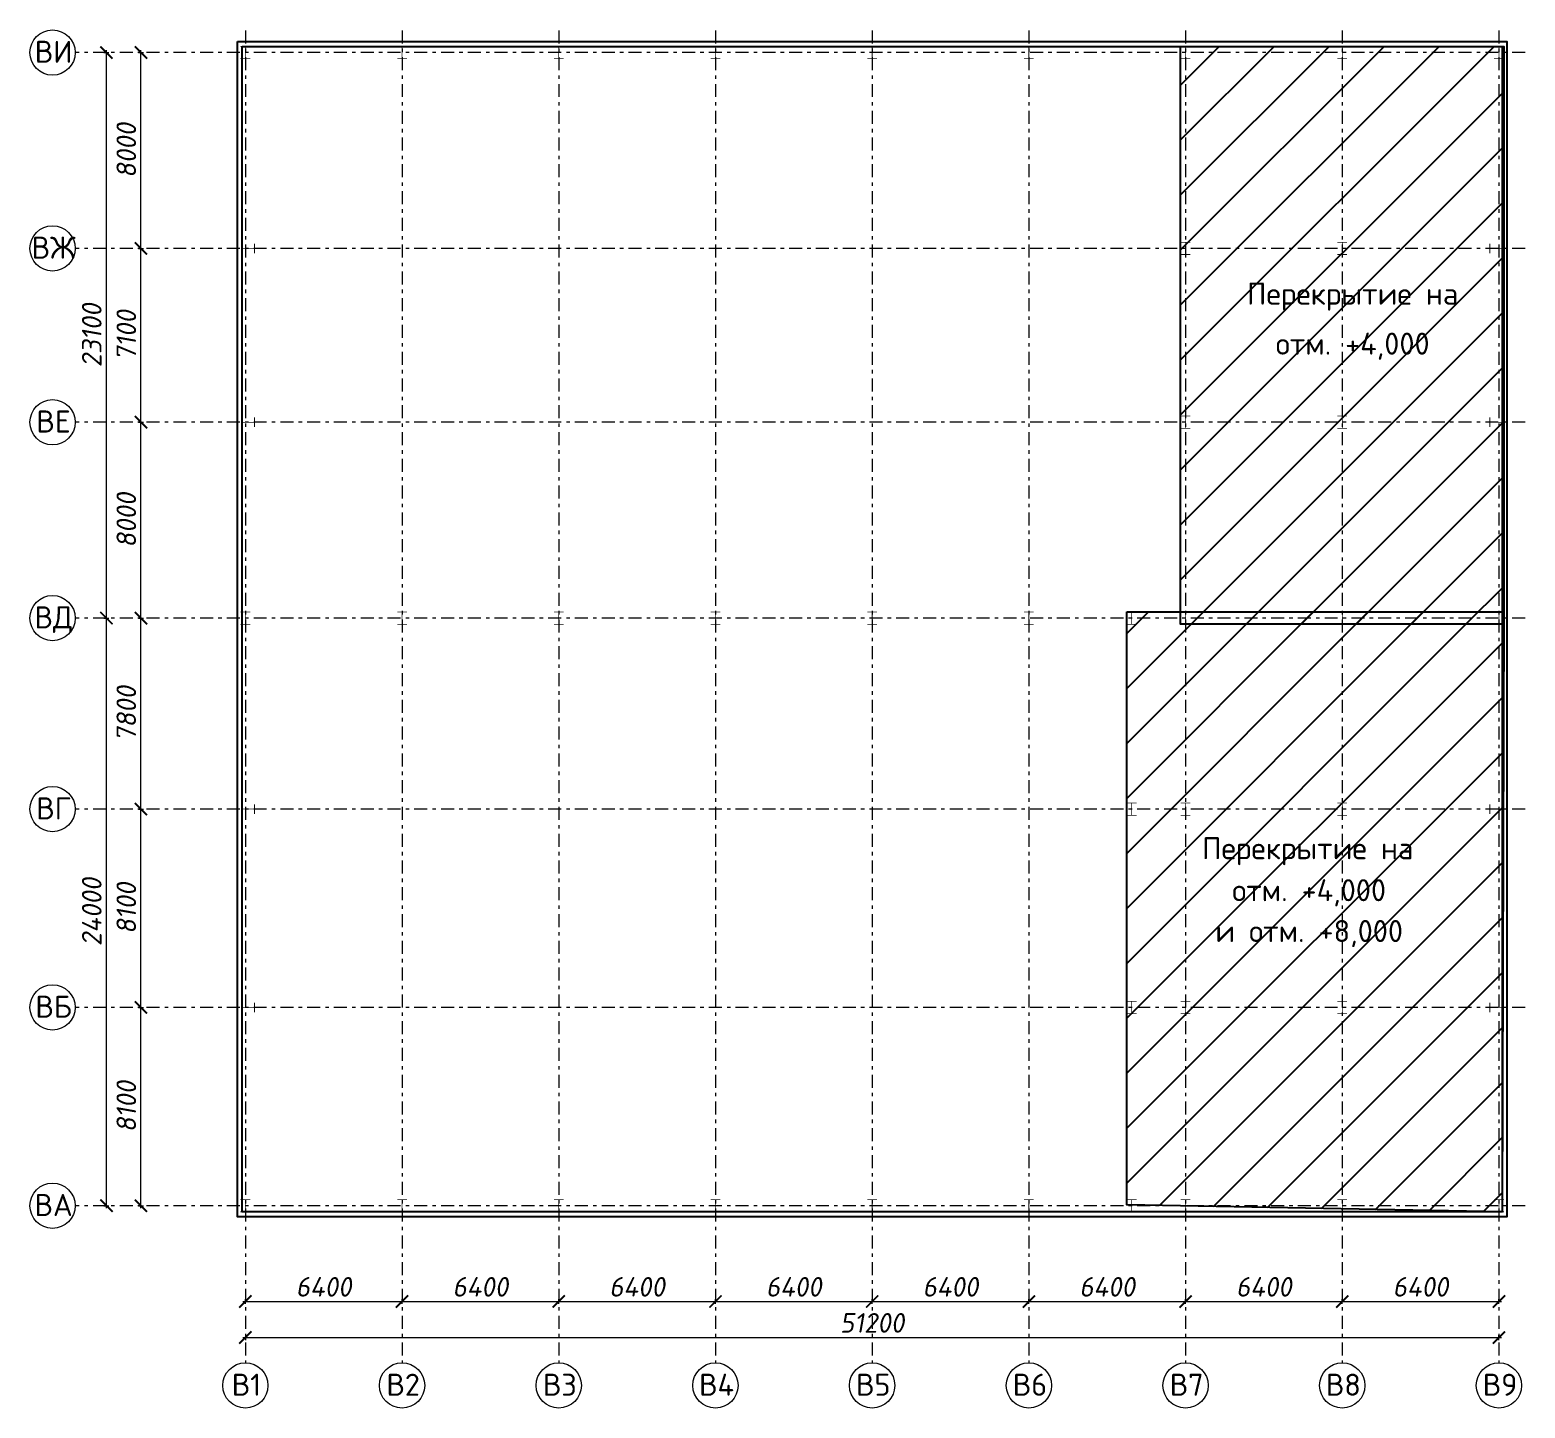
# Model space of a CAD drawing. Header units: millimetres. Extents: x -2648 to 2168491, y -277796 to 297800.
# Drawn here: x 1936537 to 1997605, y 68342 to 124631 of the extents above; entities that cross this region are included whole.
import ezdxf
from ezdxf.enums import TextEntityAlignment as Align

# ---------------------------------------------------------------- set-up
doc = ezdxf.new("R2010")
doc.units = ezdxf.units.MM
doc.linetypes.add('Штрихштриховая', pattern=[1093.611073, 529.166651, -211.666656, 141.111112, -211.666656])
doc.layers.get('0').update_dxf_attribs({"lineweight": 0})
doc.layers.get('Defpoints').update_dxf_attribs({"color": 252})
doc.layers.add('Axes', color=1, linetype='Continuous')
doc.layers.add('Dimension', color=162, linetype='Continuous', lineweight=25)
doc.layers.add('я_12', color=1, linetype='Continuous', lineweight=20)
doc.styles.add('Лена', font='isocpeur.ttf', dxfattribs={"oblique": 10})
doc.dimstyles.new('S-100', dxfattribs={"dimscale": 100, "dimtxt": 1, "dimasz": 1.5, "dimexe": 1, "dimexo": 1, "dimgap": 1, "dimtad": 1, "dimdec": 0, "dimzin": 0, "dimdsep": 46, "dimtxsty": 'Лена', "dimblk": 'ARCHTICK', "dimcen": 2, "dimdle": 1, "dimclrd": 256, "dimclre": 256, "dimclrt": 256, "dimadec": 0, "dimazin": 0, "dimtfac": 1, "dimtdec": 0, "dimtmove": 1, "dimatfit": 2, "dimfxl": 1, "dimtolj": 1, "dimtzin": 0, "dimlwd": 20, "dimlwe": 20, "dimarcsym": 0})

# ---------------------------------------------------------------- blocks, each defined once
blk = doc.blocks.new('_ArchTick')
at = {"color": 0, "linetype": 'ByBlock', "const_width": 0.15}
blk.add_lwpolyline([(-0.5, -0.5), (0.5, 0.5)], dxfattribs=at)
blk = doc.blocks.new('*D481')
at = {"layer": 'Defpoints', "color": 0, "lineweight": -2, "ltscale": 100, "transparency": 16777216}
for p in [(1951737, 72695), (1945337, 72395), (1951737, 70190)]:
    blk.add_point(p, dxfattribs=at)
at = {"layer": 'Dimension', "lineweight": 20, "ltscale": 100, "transparency": 16777216}
for p, q in [((1945237, 72695), (1951837, 72695)), ((1945337, 72595), (1945337, 72795)), ((1951737, 72595), (1951737, 72795))]:
    blk.add_line(p, q, dxfattribs=at)
at = {"layer": 'Dimension', "lineweight": 20, "ltscale": 100, "transparency": 16777216, "xscale": 500, "yscale": 500, "zscale": 500, "rotation": 180}
blk.add_blockref('_ArchTick', (1945337, 72695), dxfattribs=at)
at = {"layer": 'Dimension', "lineweight": 20, "ltscale": 100, "transparency": 16777216, "xscale": 500, "yscale": 500, "zscale": 500}
blk.add_blockref('_ArchTick', (1951737, 72695), dxfattribs=at)
at = {"layer": 'Dimension', "lineweight": -2, "ltscale": 100, "transparency": 16777216, "insert": (1948537, 73295), "char_height": 800, "attachment_point": 5, "style": 'Лена'}
blk.add_mtext('\\A1;6400', dxfattribs=at)
blk = doc.blocks.new('*D482')
at = {"layer": 'Defpoints', "color": 0, "lineweight": -2, "ltscale": 100, "transparency": 16777216}
for p in [(1945337, 72535), (1996537, 71223), (1996537, 70190)]:
    blk.add_point(p, dxfattribs=at)
at = {"layer": 'Dimension', "lineweight": 20, "ltscale": 100, "transparency": 16777216}
for p, q in [((1945237, 71223), (1996637, 71223)), ((1945337, 71323), (1945337, 71123)), ((1996537, 71123), (1996537, 71323))]:
    blk.add_line(p, q, dxfattribs=at)
at = {"layer": 'Dimension', "lineweight": 20, "ltscale": 100, "transparency": 16777216, "xscale": 500, "yscale": 500, "zscale": 500, "rotation": 180}
blk.add_blockref('_ArchTick', (1945337, 71223), dxfattribs=at)
at = {"layer": 'Dimension', "lineweight": 20, "ltscale": 100, "transparency": 16777216, "xscale": 500, "yscale": 500, "zscale": 500}
blk.add_blockref('_ArchTick', (1996537, 71223), dxfattribs=at)
at = {"layer": 'Dimension', "lineweight": -2, "ltscale": 100, "transparency": 16777216, "insert": (1970937, 71823), "char_height": 800, "attachment_point": 5, "style": 'Лена'}
blk.add_mtext('\\A1;51200', dxfattribs=at)
blk = doc.blocks.new('*D490')
at = {"layer": 'Defpoints', "color": 0, "lineweight": -2, "ltscale": 100, "transparency": 16777216}
for p in [(1938385, 100607), (1939663, 100607), (1938385, 76607)]:
    blk.add_point(p, dxfattribs=at)
at = {"layer": 'Dimension', "lineweight": 20, "ltscale": 100, "transparency": 16777216}
for p, q in [((1939563, 100607), (1939763, 100607)), ((1939663, 76507), (1939663, 100707)), ((1939563, 76607), (1939763, 76607))]:
    blk.add_line(p, q, dxfattribs=at)
at = {"layer": 'Dimension', "lineweight": 20, "ltscale": 100, "transparency": 16777216, "xscale": 500, "yscale": 500, "zscale": 500}
for p, rotation in [((1939663, 100607), 90), ((1939663, 76607), 270)]:
    blk.add_blockref('_ArchTick', p, dxfattribs=dict(at, rotation=rotation))
at = {"layer": 'Dimension', "lineweight": -2, "ltscale": 100, "transparency": 16777216, "insert": (1939063, 88607), "char_height": 800, "attachment_point": 5, "rotation": 90, "style": 'Лена'}
blk.add_mtext('\\A1;24000', dxfattribs=at)
blk = doc.blocks.new('*D483')
at = {"layer": 'Defpoints', "color": 0, "lineweight": -2, "ltscale": 100, "transparency": 16777216}
for p in [(1938385, 84707), (1941074, 84707), (1938385, 76607)]:
    blk.add_point(p, dxfattribs=at)
at = {"layer": 'Dimension', "lineweight": 20, "ltscale": 100, "transparency": 16777216}
for p, q in [((1940974, 84707), (1941174, 84707)), ((1941074, 76507), (1941074, 84807)), ((1940974, 76607), (1941174, 76607))]:
    blk.add_line(p, q, dxfattribs=at)
at = {"layer": 'Dimension', "lineweight": 20, "ltscale": 100, "transparency": 16777216, "xscale": 500, "yscale": 500, "zscale": 500}
for p, rotation in [((1941074, 84707), 90), ((1941074, 76607), 270)]:
    blk.add_blockref('_ArchTick', p, dxfattribs=dict(at, rotation=rotation))
at = {"layer": 'Dimension', "lineweight": -2, "ltscale": 100, "transparency": 16777216, "insert": (1940474, 80657), "char_height": 800, "attachment_point": 5, "rotation": 90, "style": 'Лена'}
blk.add_mtext('\\A1;8100', dxfattribs=at)
blk = doc.blocks.new('*D484')
at = {"layer": 'Defpoints', "color": 0, "lineweight": -2, "ltscale": 100, "transparency": 16777216}
for p in [(1958137, 72695), (1951737, 72395), (1958137, 70190)]:
    blk.add_point(p, dxfattribs=at)
at = {"layer": 'Dimension', "lineweight": 20, "ltscale": 100, "transparency": 16777216}
for p, q in [((1951637, 72695), (1958237, 72695)), ((1951737, 72595), (1951737, 72795)), ((1958137, 72595), (1958137, 72795))]:
    blk.add_line(p, q, dxfattribs=at)
at = {"layer": 'Dimension', "lineweight": 20, "ltscale": 100, "transparency": 16777216, "xscale": 500, "yscale": 500, "zscale": 500, "rotation": 180}
blk.add_blockref('_ArchTick', (1951737, 72695), dxfattribs=at)
at = {"layer": 'Dimension', "lineweight": 20, "ltscale": 100, "transparency": 16777216, "xscale": 500, "yscale": 500, "zscale": 500}
blk.add_blockref('_ArchTick', (1958137, 72695), dxfattribs=at)
at = {"layer": 'Dimension', "lineweight": -2, "ltscale": 100, "transparency": 16777216, "insert": (1954937, 73295), "char_height": 800, "attachment_point": 5, "style": 'Лена'}
blk.add_mtext('\\A1;6400', dxfattribs=at)
blk = doc.blocks.new('*D485')
at = {"layer": 'Defpoints', "color": 0, "lineweight": -2, "ltscale": 100, "transparency": 16777216}
for p in [(1964537, 72695), (1958137, 72395), (1964537, 70190)]:
    blk.add_point(p, dxfattribs=at)
at = {"layer": 'Dimension', "lineweight": 20, "ltscale": 100, "transparency": 16777216}
for p, q in [((1958037, 72695), (1964637, 72695)), ((1958137, 72595), (1958137, 72795)), ((1964537, 72595), (1964537, 72795))]:
    blk.add_line(p, q, dxfattribs=at)
at = {"layer": 'Dimension', "lineweight": 20, "ltscale": 100, "transparency": 16777216, "xscale": 500, "yscale": 500, "zscale": 500, "rotation": 180}
blk.add_blockref('_ArchTick', (1958137, 72695), dxfattribs=at)
at = {"layer": 'Dimension', "lineweight": 20, "ltscale": 100, "transparency": 16777216, "xscale": 500, "yscale": 500, "zscale": 500}
blk.add_blockref('_ArchTick', (1964537, 72695), dxfattribs=at)
at = {"layer": 'Dimension', "lineweight": -2, "ltscale": 100, "transparency": 16777216, "insert": (1961337, 73295), "char_height": 800, "attachment_point": 5, "style": 'Лена'}
blk.add_mtext('\\A1;6400', dxfattribs=at)
blk = doc.blocks.new('*D486')
at = {"layer": 'Defpoints', "color": 0, "lineweight": -2, "ltscale": 100, "transparency": 16777216}
for p in [(1970937, 72695), (1964537, 72395), (1970937, 70190)]:
    blk.add_point(p, dxfattribs=at)
at = {"layer": 'Dimension', "lineweight": 20, "ltscale": 100, "transparency": 16777216}
for p, q in [((1964437, 72695), (1971037, 72695)), ((1964537, 72595), (1964537, 72795)), ((1970937, 72595), (1970937, 72795))]:
    blk.add_line(p, q, dxfattribs=at)
at = {"layer": 'Dimension', "lineweight": 20, "ltscale": 100, "transparency": 16777216, "xscale": 500, "yscale": 500, "zscale": 500, "rotation": 180}
blk.add_blockref('_ArchTick', (1964537, 72695), dxfattribs=at)
at = {"layer": 'Dimension', "lineweight": 20, "ltscale": 100, "transparency": 16777216, "xscale": 500, "yscale": 500, "zscale": 500}
blk.add_blockref('_ArchTick', (1970937, 72695), dxfattribs=at)
at = {"layer": 'Dimension', "lineweight": -2, "ltscale": 100, "transparency": 16777216, "insert": (1967737, 73295), "char_height": 800, "attachment_point": 5, "style": 'Лена'}
blk.add_mtext('\\A1;6400', dxfattribs=at)
blk = doc.blocks.new('*D487')
at = {"layer": 'Defpoints', "color": 0, "lineweight": -2, "ltscale": 100, "transparency": 16777216}
for p in [(1977337, 72695), (1970937, 72395), (1977337, 70190)]:
    blk.add_point(p, dxfattribs=at)
at = {"layer": 'Dimension', "lineweight": 20, "ltscale": 100, "transparency": 16777216}
for p, q in [((1970837, 72695), (1977437, 72695)), ((1970937, 72595), (1970937, 72795)), ((1977337, 72595), (1977337, 72795))]:
    blk.add_line(p, q, dxfattribs=at)
at = {"layer": 'Dimension', "lineweight": 20, "ltscale": 100, "transparency": 16777216, "xscale": 500, "yscale": 500, "zscale": 500, "rotation": 180}
blk.add_blockref('_ArchTick', (1970937, 72695), dxfattribs=at)
at = {"layer": 'Dimension', "lineweight": 20, "ltscale": 100, "transparency": 16777216, "xscale": 500, "yscale": 500, "zscale": 500}
blk.add_blockref('_ArchTick', (1977337, 72695), dxfattribs=at)
at = {"layer": 'Dimension', "lineweight": -2, "ltscale": 100, "transparency": 16777216, "insert": (1974137, 73295), "char_height": 800, "attachment_point": 5, "style": 'Лена'}
blk.add_mtext('\\A1;6400', dxfattribs=at)
blk = doc.blocks.new('*D488')
at = {"layer": 'Defpoints', "color": 0, "lineweight": -2, "ltscale": 100, "transparency": 16777216}
for p in [(1983737, 72695), (1977337, 72395), (1983737, 70190)]:
    blk.add_point(p, dxfattribs=at)
at = {"layer": 'Dimension', "lineweight": 20, "ltscale": 100, "transparency": 16777216}
for p, q in [((1977237, 72695), (1983837, 72695)), ((1977337, 72595), (1977337, 72795)), ((1983737, 72595), (1983737, 72795))]:
    blk.add_line(p, q, dxfattribs=at)
at = {"layer": 'Dimension', "lineweight": 20, "ltscale": 100, "transparency": 16777216, "xscale": 500, "yscale": 500, "zscale": 500, "rotation": 180}
blk.add_blockref('_ArchTick', (1977337, 72695), dxfattribs=at)
at = {"layer": 'Dimension', "lineweight": 20, "ltscale": 100, "transparency": 16777216, "xscale": 500, "yscale": 500, "zscale": 500}
blk.add_blockref('_ArchTick', (1983737, 72695), dxfattribs=at)
at = {"layer": 'Dimension', "lineweight": -2, "ltscale": 100, "transparency": 16777216, "insert": (1980537, 73295), "char_height": 800, "attachment_point": 5, "style": 'Лена'}
blk.add_mtext('\\A1;6400', dxfattribs=at)
blk = doc.blocks.new('*D489')
at = {"layer": 'Defpoints', "color": 0, "lineweight": -2, "ltscale": 100, "transparency": 16777216}
for p in [(1990137, 72695), (1983737, 72395), (1990137, 70190)]:
    blk.add_point(p, dxfattribs=at)
at = {"layer": 'Dimension', "lineweight": 20, "ltscale": 100, "transparency": 16777216}
for p, q in [((1983637, 72695), (1990237, 72695)), ((1983737, 72595), (1983737, 72795)), ((1990137, 72595), (1990137, 72795))]:
    blk.add_line(p, q, dxfattribs=at)
at = {"layer": 'Dimension', "lineweight": 20, "ltscale": 100, "transparency": 16777216, "xscale": 500, "yscale": 500, "zscale": 500, "rotation": 180}
blk.add_blockref('_ArchTick', (1983737, 72695), dxfattribs=at)
at = {"layer": 'Dimension', "lineweight": 20, "ltscale": 100, "transparency": 16777216, "xscale": 500, "yscale": 500, "zscale": 500}
blk.add_blockref('_ArchTick', (1990137, 72695), dxfattribs=at)
at = {"layer": 'Dimension', "lineweight": -2, "ltscale": 100, "transparency": 16777216, "insert": (1986937, 73295), "char_height": 800, "attachment_point": 5, "style": 'Лена'}
blk.add_mtext('\\A1;6400', dxfattribs=at)
blk = doc.blocks.new('*D491')
at = {"layer": 'Defpoints', "color": 0, "lineweight": -2, "ltscale": 100, "transparency": 16777216}
for p in [(1996537, 72695), (1990137, 72395), (1996537, 70190)]:
    blk.add_point(p, dxfattribs=at)
at = {"layer": 'Dimension', "lineweight": 20, "ltscale": 100, "transparency": 16777216}
for p, q in [((1990037, 72695), (1996637, 72695)), ((1990137, 72595), (1990137, 72795)), ((1996537, 72595), (1996537, 72795))]:
    blk.add_line(p, q, dxfattribs=at)
at = {"layer": 'Dimension', "lineweight": 20, "ltscale": 100, "transparency": 16777216, "xscale": 500, "yscale": 500, "zscale": 500, "rotation": 180}
blk.add_blockref('_ArchTick', (1990137, 72695), dxfattribs=at)
at = {"layer": 'Dimension', "lineweight": 20, "ltscale": 100, "transparency": 16777216, "xscale": 500, "yscale": 500, "zscale": 500}
blk.add_blockref('_ArchTick', (1996537, 72695), dxfattribs=at)
at = {"layer": 'Dimension', "lineweight": -2, "ltscale": 100, "transparency": 16777216, "insert": (1993337, 73295), "char_height": 800, "attachment_point": 5, "style": 'Лена'}
blk.add_mtext('\\A1;6400', dxfattribs=at)
blk = doc.blocks.new('*D492')
at = {"layer": 'Defpoints', "color": 0, "lineweight": -2, "ltscale": 100, "transparency": 16777216}
for p in [(1938385, 92807), (1941074, 92807), (1938385, 84707)]:
    blk.add_point(p, dxfattribs=at)
at = {"layer": 'Dimension', "lineweight": 20, "ltscale": 100, "transparency": 16777216}
for p, q in [((1941074, 84607), (1941074, 92907)), ((1940974, 92807), (1941174, 92807)), ((1940974, 84707), (1941174, 84707))]:
    blk.add_line(p, q, dxfattribs=at)
at = {"layer": 'Dimension', "lineweight": 20, "ltscale": 100, "transparency": 16777216, "xscale": 500, "yscale": 500, "zscale": 500}
for p, rotation in [((1941074, 92807), 90), ((1941074, 84707), 270)]:
    blk.add_blockref('_ArchTick', p, dxfattribs=dict(at, rotation=rotation))
at = {"layer": 'Dimension', "lineweight": -2, "ltscale": 100, "transparency": 16777216, "insert": (1940474, 88757), "char_height": 800, "attachment_point": 5, "rotation": 90, "style": 'Лена'}
blk.add_mtext('\\A1;8100', dxfattribs=at)
blk = doc.blocks.new('*D493')
at = {"layer": 'Defpoints', "color": 0, "lineweight": -2, "ltscale": 100, "transparency": 16777216}
for p in [(1938385, 100607), (1941074, 100607), (1938385, 92807)]:
    blk.add_point(p, dxfattribs=at)
at = {"layer": 'Dimension', "lineweight": 20, "ltscale": 100, "transparency": 16777216}
for p, q in [((1940974, 100607), (1941174, 100607)), ((1941074, 92707), (1941074, 100707)), ((1940974, 92807), (1941174, 92807))]:
    blk.add_line(p, q, dxfattribs=at)
at = {"layer": 'Dimension', "lineweight": 20, "ltscale": 100, "transparency": 16777216, "xscale": 500, "yscale": 500, "zscale": 500}
for p, rotation in [((1941074, 100607), 90), ((1941074, 92807), 270)]:
    blk.add_blockref('_ArchTick', p, dxfattribs=dict(at, rotation=rotation))
at = {"layer": 'Dimension', "lineweight": -2, "ltscale": 100, "transparency": 16777216, "insert": (1940474, 96707), "char_height": 800, "attachment_point": 5, "rotation": 90, "style": 'Лена'}
blk.add_mtext('\\A1;7800', dxfattribs=at)
blk = doc.blocks.new('*D494')
at = {"layer": 'Defpoints', "color": 0, "lineweight": -2, "ltscale": 100, "transparency": 16777216}
for p in [(1938385, 108607), (1941074, 108607), (1938385, 100607)]:
    blk.add_point(p, dxfattribs=at)
at = {"layer": 'Dimension', "lineweight": 20, "ltscale": 100, "transparency": 16777216}
for p, q in [((1941074, 100507), (1941074, 108707)), ((1940974, 108607), (1941174, 108607)), ((1940974, 100607), (1941174, 100607))]:
    blk.add_line(p, q, dxfattribs=at)
at = {"layer": 'Dimension', "lineweight": 20, "ltscale": 100, "transparency": 16777216, "xscale": 500, "yscale": 500, "zscale": 500}
for p, rotation in [((1941074, 108607), 90), ((1941074, 100607), 270)]:
    blk.add_blockref('_ArchTick', p, dxfattribs=dict(at, rotation=rotation))
at = {"layer": 'Dimension', "lineweight": -2, "ltscale": 100, "transparency": 16777216, "insert": (1940474, 104607), "char_height": 800, "attachment_point": 5, "rotation": 90, "style": 'Лена'}
blk.add_mtext('\\A1;8000', dxfattribs=at)
blk = doc.blocks.new('*D495')
at = {"layer": 'Defpoints', "color": 0, "lineweight": -2, "ltscale": 100, "transparency": 16777216}
for p in [(1938385, 115707), (1941074, 115707), (1938385, 108607)]:
    blk.add_point(p, dxfattribs=at)
at = {"layer": 'Dimension', "lineweight": 20, "ltscale": 100, "transparency": 16777216}
for p, q in [((1940974, 115707), (1941174, 115707)), ((1941074, 108507), (1941074, 115807)), ((1940974, 108607), (1941174, 108607))]:
    blk.add_line(p, q, dxfattribs=at)
at = {"layer": 'Dimension', "lineweight": 20, "ltscale": 100, "transparency": 16777216, "xscale": 500, "yscale": 500, "zscale": 500}
for p, rotation in [((1941074, 115707), 90), ((1941074, 108607), 270)]:
    blk.add_blockref('_ArchTick', p, dxfattribs=dict(at, rotation=rotation))
at = {"layer": 'Dimension', "lineweight": -2, "ltscale": 100, "transparency": 16777216, "insert": (1940474, 112157), "char_height": 800, "attachment_point": 5, "rotation": 90, "style": 'Лена'}
blk.add_mtext('\\A1;7100', dxfattribs=at)
blk = doc.blocks.new('*D496')
at = {"layer": 'Defpoints', "color": 0, "lineweight": -2, "ltscale": 100, "transparency": 16777216}
for p in [(1938385, 123707), (1941074, 123707), (1938385, 115707)]:
    blk.add_point(p, dxfattribs=at)
at = {"layer": 'Dimension', "lineweight": 20, "ltscale": 100, "transparency": 16777216}
for p, q in [((1940974, 123707), (1941174, 123707)), ((1941074, 115607), (1941074, 123807)), ((1940974, 115707), (1941174, 115707))]:
    blk.add_line(p, q, dxfattribs=at)
at = {"layer": 'Dimension', "lineweight": 20, "ltscale": 100, "transparency": 16777216, "xscale": 500, "yscale": 500, "zscale": 500}
for p, rotation in [((1941074, 123707), 90), ((1941074, 115707), 270)]:
    blk.add_blockref('_ArchTick', p, dxfattribs=dict(at, rotation=rotation))
at = {"layer": 'Dimension', "lineweight": -2, "ltscale": 100, "transparency": 16777216, "insert": (1940474, 119707), "char_height": 800, "attachment_point": 5, "rotation": 90, "style": 'Лена'}
blk.add_mtext('\\A1;8000', dxfattribs=at)
blk = doc.blocks.new('*D497')
at = {"layer": 'Defpoints', "color": 0, "lineweight": -2, "ltscale": 100, "transparency": 16777216}
for p in [(1938385, 123707), (1939663, 123707), (1938385, 100607)]:
    blk.add_point(p, dxfattribs=at)
at = {"layer": 'Dimension', "lineweight": 20, "ltscale": 100, "transparency": 16777216}
for p, q in [((1939563, 123707), (1939763, 123707)), ((1939663, 100507), (1939663, 123807)), ((1939563, 100607), (1939763, 100607))]:
    blk.add_line(p, q, dxfattribs=at)
at = {"layer": 'Dimension', "lineweight": 20, "ltscale": 100, "transparency": 16777216, "xscale": 500, "yscale": 500, "zscale": 500}
for p, rotation in [((1939663, 123707), 90), ((1939663, 100607), 270)]:
    blk.add_blockref('_ArchTick', p, dxfattribs=dict(at, rotation=rotation))
at = {"layer": 'Dimension', "lineweight": -2, "ltscale": 100, "transparency": 16777216, "insert": (1939063, 112157), "char_height": 800, "attachment_point": 5, "rotation": 90, "style": 'Лена'}
blk.add_mtext('\\A1;23100', dxfattribs=at)

msp = doc.modelspace()

# ---------------------------------------------------------------- hatches: boundary and pattern name
at = {"lineweight": -2, "ltscale": 100, "true_color": 0x939598}
h = msp.add_hatch(dxfattribs=at)
h.set_pattern_fill('ANSI31', color=252, scale=500)
h.paths.add_polyline_path([(1983537.3, 123956.6), (1996735.8, 123956.6), (1996735.8, 100356.6), (1983537.3, 100356.6)])
h.paths.add_polyline_path([(1987029.7, 110916.3), (1994094.7, 110916.3), (1994094.7, 112536.3), (1987029.7, 112536.3)], flags=24)
h.paths.add_polyline_path([(1985994.7, 112844.3), (1995129.7, 112844.3), (1995129.7, 114599.3), (1985994.7, 114599.3)], flags=24)
h = msp.add_hatch(dxfattribs=at)
h.set_pattern_fill('ANSI31', color=252, scale=500)
h.paths.add_polyline_path([(1981337.3, 100856.6), (1996737.3, 100856.6), (1996664.3, 76356.6), (1981342.5, 76639.6)])
h.paths.add_polyline_path([(1984159.5, 90195.1), (1993294.5, 90195.1), (1993294.5, 91950.1), (1984159.5, 91950.1)], flags=24)
h.paths.add_polyline_path([(1985252.1, 88594.4), (1992317.1, 88594.4), (1992317.1, 90214.4), (1985252.1, 90214.4)], flags=24)
h.paths.add_polyline_path([(1984712.1, 86926.6), (1992857.1, 86926.6), (1992857.1, 88546.6), (1984712.1, 88546.6)], flags=24)

# ---------------------------------------------------------------- linework, layer by layer
at = {"lineweight": -2, "ltscale": 100}
for points in [[(1945010.3, 124156.6), (1996864.3, 124156.6), (1996864.3, 76156.6), (1945010.3, 76156.6)], [(1945210.3, 123956.6), (1996664.3, 123956.6), (1996664.3, 76356.6), (1945210.3, 76356.6)], [(1983537.3, 123956.6), (1996735.8, 123956.6), (1996735.8, 100356.6), (1983537.3, 100356.6)], [(1981337.3, 100856.6), (1996737.3, 100856.6), (1996664.3, 76356.6), (1981342.5, 76639.6)]]:
    msp.add_lwpolyline(points, close=True, dxfattribs=at)
at = {"lineweight": -2, "ltscale": 100, "const_width": 30}
for points in [[(1945137.3, 123956.6), (1945537.3, 123956.6)], [(1945337.3, 123956.6), (1945337.3, 123456.6)], [(1951537.3, 123956.6), (1951937.3, 123956.6)], [(1951737.3, 123956.6), (1951737.3, 123456.6)], [(1957937.3, 123956.6), (1958337.3, 123956.6)], [(1958137.3, 123956.6), (1958137.3, 123456.6)], [(1964337.3, 123956.6), (1964737.3, 123956.6)], [(1964537.3, 123956.6), (1964537.3, 123456.6)], [(1970737.3, 123956.6), (1971137.3, 123956.6)], [(1970937.3, 123956.6), (1970937.3, 123456.6)], [(1977137.3, 123956.6), (1977537.3, 123956.6)], [(1977337.3, 123956.6), (1977337.3, 123456.6)], [(1983537.3, 123956.6), (1983937.3, 123956.6)], [(1983737.3, 123956.6), (1983737.3, 123456.6)], [(1989937.3, 123956.6), (1990337.3, 123956.6)], [(1990137.3, 123956.6), (1990137.3, 123456.6)], [(1996337.3, 123956.6), (1996737.3, 123956.6)], [(1996537.3, 123956.6), (1996537.3, 123456.6)], [(1945137.3, 123456.6), (1945537.3, 123456.6)], [(1951537.3, 123456.6), (1951937.3, 123456.6)], [(1957937.3, 123456.6), (1958337.3, 123456.6)], [(1964337.3, 123456.6), (1964737.3, 123456.6)], [(1970737.3, 123456.6), (1971137.3, 123456.6)], [(1977137.3, 123456.6), (1977537.3, 123456.6)], [(1983537.3, 123456.6), (1983937.3, 123456.6)], [(1989937.3, 123456.6), (1990337.3, 123456.6)], [(1996337.3, 123456.6), (1996737.3, 123456.6)], [(1945210.3, 115506.6), (1945210.3, 115906.6)], [(1945210.3, 115706.6), (1945710.3, 115706.6)], [(1945710.3, 115506.6), (1945710.3, 115906.6)], [(1983537.3, 115956.6), (1983937.3, 115956.6)], [(1983537.3, 115456.6), (1983937.3, 115456.6)], [(1983737.3, 115956.6), (1983737.3, 115456.6)], [(1989937.3, 115956.6), (1990337.3, 115956.6)], [(1989937.3, 115456.6), (1990337.3, 115456.6)], [(1990137.3, 115956.6), (1990137.3, 115456.6)], [(1996164.3, 115506.6), (1996164.3, 115906.6)], [(1996164.3, 115706.6), (1996664.3, 115706.6)], [(1996664.3, 115506.6), (1996664.3, 115906.6)], [(1945210.3, 108406.6), (1945210.3, 108806.6)], [(1945710.3, 108406.6), (1945710.3, 108806.6)], [(1983537.3, 108856.6), (1983937.3, 108856.6)], [(1983737.3, 108856.6), (1983737.3, 108356.6)], [(1989937.3, 108856.6), (1990337.3, 108856.6)], [(1990137.3, 108856.6), (1990137.3, 108356.6)], [(1996164.3, 108406.6), (1996164.3, 108806.6)], [(1996664.3, 108406.6), (1996664.3, 108806.6)], [(1945210.3, 108606.6), (1945710.3, 108606.6)], [(1983537.3, 108356.6), (1983937.3, 108356.6)], [(1989937.3, 108356.6), (1990337.3, 108356.6)], [(1996164.3, 108606.6), (1996664.3, 108606.6)], [(1945137.3, 100856.6), (1945537.3, 100856.6)], [(1945337.3, 100856.6), (1945337.3, 100356.6)], [(1951537.3, 100856.6), (1951937.3, 100856.6)], [(1951737.3, 100856.6), (1951737.3, 100356.6)], [(1957937.3, 100856.6), (1958337.3, 100856.6)], [(1958137.3, 100856.6), (1958137.3, 100356.6)], [(1964337.3, 100856.6), (1964737.3, 100856.6)], [(1964537.3, 100856.6), (1964537.3, 100356.6)], [(1970737.3, 100856.6), (1971137.3, 100856.6)], [(1970937.3, 100856.6), (1970937.3, 100356.6)], [(1977137.3, 100856.6), (1977537.3, 100856.6)], [(1977337.3, 100856.6), (1977337.3, 100356.6)], [(1981337.3, 100856.6), (1981737.3, 100856.6)], [(1981537.3, 100856.6), (1981537.3, 100356.6)], [(1983537.3, 100856.6), (1983937.3, 100856.6)], [(1983737.3, 100856.6), (1983737.3, 100356.6)], [(1989937.3, 100856.6), (1990337.3, 100856.6)], [(1990137.3, 100856.6), (1990137.3, 100356.6)], [(1996337.3, 100856.6), (1996737.3, 100856.6)], [(1996537.3, 100856.6), (1996537.3, 100356.6)], [(1945137.3, 100356.6), (1945537.3, 100356.6)], [(1951537.3, 100356.6), (1951937.3, 100356.6)], [(1957937.3, 100356.6), (1958337.3, 100356.6)], [(1964337.3, 100356.6), (1964737.3, 100356.6)], [(1970737.3, 100356.6), (1971137.3, 100356.6)], [(1977137.3, 100356.6), (1977537.3, 100356.6)], [(1981337.3, 100356.6), (1981737.3, 100356.6)], [(1983537.3, 100356.6), (1983937.3, 100356.6)], [(1989937.3, 100356.6), (1990337.3, 100356.6)], [(1996337.3, 100356.6), (1996737.3, 100356.6)], [(1945210.3, 92606.6), (1945210.3, 93006.6)], [(1945710.3, 92606.6), (1945710.3, 93006.6)], [(1981337.3, 93056.6), (1981737.3, 93056.6)], [(1981537.3, 93056.6), (1981537.3, 92556.6)], [(1983537.3, 93056.6), (1983937.3, 93056.6)], [(1983737.3, 93056.6), (1983737.3, 92556.6)], [(1989937.3, 93056.6), (1990337.3, 93056.6)], [(1990137.3, 93056.6), (1990137.3, 92556.6)], [(1996164.3, 92606.6), (1996164.3, 93006.6)], [(1996664.3, 92606.6), (1996664.3, 93006.6)], [(1945210.3, 92806.6), (1945710.3, 92806.6)], [(1981337.3, 92556.6), (1981737.3, 92556.6)], [(1983537.3, 92556.6), (1983937.3, 92556.6)], [(1989937.3, 92556.6), (1990337.3, 92556.6)], [(1996164.3, 92806.6), (1996664.3, 92806.6)], [(1945210.3, 84506.6), (1945210.3, 84906.6)], [(1945710.3, 84506.6), (1945710.3, 84906.6)], [(1981337.3, 84956.6), (1981737.3, 84956.6)], [(1981537.3, 84956.6), (1981537.3, 84456.6)], [(1983537.3, 84956.6), (1983937.3, 84956.6)], [(1983737.3, 84956.6), (1983737.3, 84456.6)], [(1989937.3, 84956.6), (1990337.3, 84956.6)], [(1990137.3, 84956.6), (1990137.3, 84456.6)], [(1996164.3, 84506.6), (1996164.3, 84906.6)], [(1996664.3, 84506.6), (1996664.3, 84906.6)], [(1945210.3, 84706.6), (1945710.3, 84706.6)], [(1981337.3, 84456.6), (1981737.3, 84456.6)], [(1983537.3, 84456.6), (1983937.3, 84456.6)], [(1989937.3, 84456.6), (1990337.3, 84456.6)], [(1996164.3, 84706.6), (1996664.3, 84706.6)], [(1945137.3, 76856.6), (1945537.3, 76856.6)], [(1945137.3, 76356.6), (1945537.3, 76356.6)], [(1945337.3, 76856.6), (1945337.3, 76356.6)], [(1951537.3, 76856.6), (1951937.3, 76856.6)], [(1951537.3, 76356.6), (1951937.3, 76356.6)], [(1951737.3, 76856.6), (1951737.3, 76356.6)], [(1957937.3, 76856.6), (1958337.3, 76856.6)], [(1957937.3, 76356.6), (1958337.3, 76356.6)], [(1958137.3, 76856.6), (1958137.3, 76356.6)], [(1964337.3, 76856.6), (1964737.3, 76856.6)], [(1964337.3, 76356.6), (1964737.3, 76356.6)], [(1964537.3, 76856.6), (1964537.3, 76356.6)], [(1970737.3, 76856.6), (1971137.3, 76856.6)], [(1970737.3, 76356.6), (1971137.3, 76356.6)], [(1970937.3, 76856.6), (1970937.3, 76356.6)], [(1977137.3, 76856.6), (1977537.3, 76856.6)], [(1977137.3, 76356.6), (1977537.3, 76356.6)], [(1977337.3, 76856.6), (1977337.3, 76356.6)], [(1981337.3, 76856.6), (1981737.3, 76856.6)], [(1981337.3, 76356.6), (1981737.3, 76356.6)], [(1981537.3, 76856.6), (1981537.3, 76356.6)], [(1983537.3, 76856.6), (1983937.3, 76856.6)], [(1983537.3, 76356.6), (1983937.3, 76356.6)], [(1983737.3, 76856.6), (1983737.3, 76356.6)], [(1989937.3, 76856.6), (1990337.3, 76856.6)], [(1989937.3, 76356.6), (1990337.3, 76356.6)], [(1990137.3, 76856.6), (1990137.3, 76356.6)], [(1996337.3, 76856.6), (1996737.3, 76856.6)], [(1996337.3, 76356.6), (1996737.3, 76356.6)], [(1996537.3, 76856.6), (1996537.3, 76356.6)]]:
    msp.add_lwpolyline(points, dxfattribs=at)
at = {"layer": 'я_12', "linetype": 'Штрихштриховая'}
for p, q in [((1945337.3, 124608.4), (1945337.3, 70190.1)), ((1951737.3, 124608.4), (1951737.3, 70190.1)), ((1958137.3, 124608.4), (1958137.3, 70190.1)), ((1964537.3, 124608.4), (1964537.3, 70190.1)), ((1970937.3, 124608.4), (1970937.3, 70190.1)), ((1977337.3, 124608.4), (1977337.3, 70190.1)), ((1983737.3, 124608.4), (1983737.3, 70190.1)), ((1990137.3, 124608.4), (1990137.3, 70190.1)), ((1996537.3, 124608.4), (1996537.3, 70190.1)), ((1997605.1, 123706.6), (1938384.8, 123706.6)), ((1997605.1, 115706.6), (1938384.8, 115706.6)), ((1997605.1, 108606.6), (1938384.8, 108606.6)), ((1997605.1, 100606.6), (1938384.8, 100606.6)), ((1997605.1, 92806.6), (1938384.8, 92806.6)), ((1997605.1, 84706.6), (1938384.8, 84706.6)), ((1997605.1, 76606.6), (1938384.8, 76606.6))]:
    msp.add_line(p, q, dxfattribs=at)
at = {"layer": 'я_12', "linetype": 'Continuous', "ltscale": 5}
for centre in [(1937460.8, 123706.6), (1937460.8, 115706.6), (1937460.8, 108606.6), (1937460.8, 100606.6), (1937460.8, 92806.6), (1937460.8, 84706.6), (1937460.8, 76606.6), (1945337.3, 69266.1), (1951737.3, 69266.1), (1958137.3, 69266.1), (1964537.3, 69266.1), (1970937.3, 69266.1), (1977337.3, 69266.1), (1983737.3, 69266.1), (1990137.3, 69266.1), (1996537.3, 69266.1)]:
    msp.add_circle(centre, 924, dxfattribs=at)

# ---------------------------------------------------------------- texts
at = {"layer": 'Axes', "style": 'Лена'}
for s, p in [('ВИ', (1937505.2, 123287.3)), ('ВЖ', (1937505.2, 115287.3)), ('Перекрытие на', (1990562.2, 113406.8)), ('отм. +4,000', (1990562.2, 111366.3)), ('ВЕ', (1937505.2, 108187.3)), ('ВД', (1937505.2, 100187.3)), ('ВГ', (1937505.2, 92387.3)), ('Перекрытие на', (1988727, 90757.6)), ('отм. +4,000', (1988784.6, 89044.4)), ('и отм. +8,000', (1988784.6, 87376.6)), ('ВБ', (1937505.2, 84287.3)), ('ВА', (1937505.2, 76187.3)), ('В1', (1945381.7, 68846.8)), ('В2', (1951781.7, 68846.8)), ('В3', (1958181.7, 68846.8)), ('В4', (1964581.7, 68846.8)), ('В5', (1970981.7, 68846.8)), ('В6', (1977381.7, 68846.8)), ('В7', (1983781.7, 68846.8)), ('В8', (1990181.7, 68846.8)), ('В9', (1996581.7, 68846.8))]:
    msp.add_text(s, height=900, dxfattribs=at).set_placement(p, align=Align.CENTER)

# ---------------------------------------------------------------- dimensions: what is measured, and where the dimension line sits
at = {"layer": 'Dimension', "color": 1, "lineweight": -2, "ltscale": 100}
for base, p1, p2, picture, middle in [((1941073.7, 123706.6), (1938384.8, 115706.6), (1938384.8, 123706.6), '*D496', (1940473.7, 119706.6)), ((1941073.7, 115706.6), (1938384.8, 108606.6), (1938384.8, 115706.6), '*D495', (1940473.7, 112156.6)), ((1941073.7, 108606.6), (1938384.8, 100606.6), (1938384.8, 108606.6), '*D494', (1940473.7, 104606.6)), ((1939663.3, 100606.6), (1938384.8, 76606.6), (1938384.8, 100606.6), '*D490', (1939063.3, 88606.6)), ((1941073.7, 100606.6), (1938384.8, 92806.6), (1938384.8, 100606.6), '*D493', (1940473.7, 96706.6)), ((1941073.7, 92806.6), (1938384.8, 84706.6), (1938384.8, 92806.6), '*D492', (1940473.7, 88756.6)), ((1941073.7, 84706.6), (1938384.8, 76606.6), (1938384.8, 84706.6), '*D483', (1940473.7, 80656.6))]:
    dim = msp.add_linear_dim(base=base, p1=p1, p2=p2, angle=90, dimstyle='S-100', override={"dimtxt": 8, "dimasz": 5, "dimgap": 2, "dimtxsty": 'Лена', "dimatfit": 3, "dimfxlon": 1}, dxfattribs=at)
    dim.commit()
    dim.dimension.update_dxf_attribs({"geometry": picture, "text_midpoint": middle})
at = {"layer": 'Dimension', "lineweight": -2, "ltscale": 100}
dim = msp.add_linear_dim(base=(1939663.3, 123706.6), p1=(1938384.8, 100606.6), p2=(1938384.8, 123706.6), angle=90, dimstyle='S-100', override={"dimtxt": 8, "dimasz": 5, "dimgap": 2, "dimtxsty": 'Лена', "dimatfit": 3, "dimfxlon": 1}, dxfattribs=at)
dim.commit()
dim.dimension.update_dxf_attribs({"geometry": '*D497', "text_midpoint": (1939063.3, 112156.6)})
at = {"layer": 'Dimension', "color": 1, "lineweight": -2, "ltscale": 100}
for base, p1, p2, picture, middle in [((1951737.3, 72695.4), (1945337.3, 72394.6), (1951737.3, 70190.1), '*D481', (1948537.3, 73295.4)), ((1958137.3, 72695.4), (1951737.3, 72394.6), (1958137.3, 70190.1), '*D484', (1954937.3, 73295.4)), ((1964537.3, 72695.4), (1958137.3, 72394.6), (1964537.3, 70190.1), '*D485', (1961337.3, 73295.4)), ((1970937.3, 72695.4), (1964537.3, 72394.6), (1970937.3, 70190.1), '*D486', (1967737.3, 73295.4)), ((1977337.3, 72695.4), (1970937.3, 72394.6), (1977337.3, 70190.1), '*D487', (1974137.3, 73295.4)), ((1983737.3, 72695.4), (1977337.3, 72394.6), (1983737.3, 70190.1), '*D488', (1980537.3, 73295.4)), ((1990137.3, 72695.4), (1983737.3, 72394.6), (1990137.3, 70190.1), '*D489', (1986937.3, 73295.4)), ((1996537.3, 72695.4), (1990137.3, 72394.6), (1996537.3, 70190.1), '*D491', (1993337.3, 73295.4)), ((1996537.3, 71223.1), (1945337.3, 72535.2), (1996537.3, 70190.1), '*D482', (1970937.3, 71823.1))]:
    dim = msp.add_linear_dim(base=base, p1=p1, p2=p2, dimstyle='S-100', override={"dimtxt": 8, "dimasz": 5, "dimgap": 2, "dimtxsty": 'Лена', "dimatfit": 3, "dimfxlon": 1}, dxfattribs=at)
    dim.commit()
    dim.dimension.update_dxf_attribs({"geometry": picture, "text_midpoint": middle})

doc.saveas('drawing.dxf')
